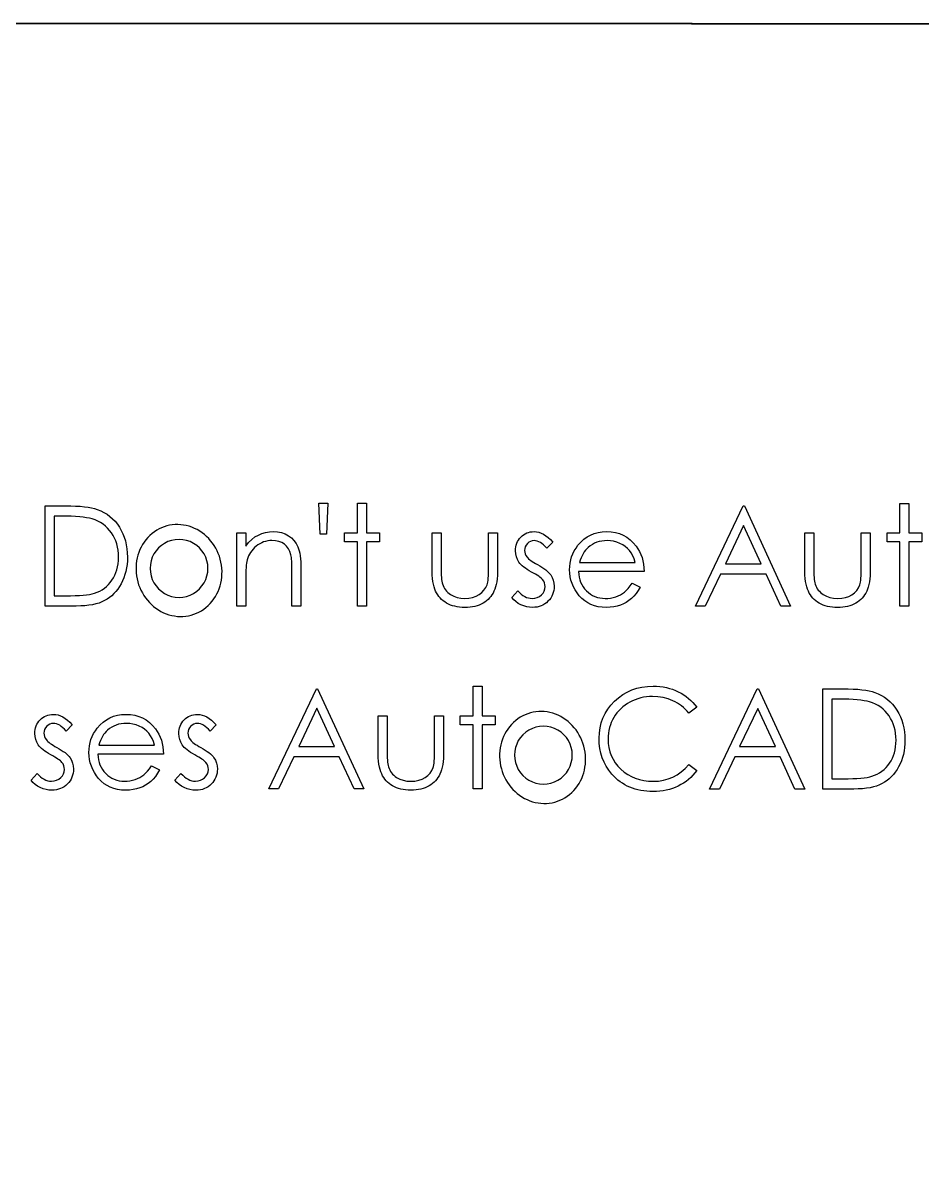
# Model space of a CAD drawing. Extents: x 0 to 8.3, y 0 to 10.7.
# Drawn here: x 2.41 to 4.728, y 5.345 to 8.269 of the extents above; entities that cross this region are included whole.
import ezdxf

# ---------------------------------------------------------------- set-up
doc = ezdxf.new("R2010")
doc.units = 0
doc.layers.get('0').update_dxf_attribs({"linetype": 'CONTINUOUS'})

msp = doc.modelspace()

# ---------------------------------------------------------------- linework, layer by layer
at = {"color": 7}
for points in [[(0, 8.267653), (0.001961, 8.269428), (8.267717, 8.267703)], [(0, 8.267653), (8.265755, 8.265927)], [(0.001961, 0.0035), (0.001961, 8.269428), (8.267717, 8.267703)]]:
    msp.add_lwpolyline(points, dxfattribs=at)
for points in [[(2.468043, 6.766062), (2.468044, 7.024373), (2.468044, 7.024373), (2.520202, 7.024362), (2.520202, 7.024362), (2.53381, 7.024204), (2.546488, 7.023787), (2.558182, 7.02306), (2.568944, 7.022023), (2.578672, 7.020727), (2.587469, 7.019122), (2.595282, 7.017205), (2.602164, 7.015031), (2.602164, 7.015031), (2.611064, 7.011458), (2.619446, 7.007265), (2.627363, 7.002451), (2.634762, 6.997068), (2.641644, 6.991013), (2.648061, 6.98444), (2.653959, 6.977194), (2.659341, 6.96938), (2.664205, 6.961048), (2.668396, 6.952354), (2.671914, 6.943246), (2.674812, 6.933776), (2.677089, 6.923892), (2.678693, 6.913595), (2.679676, 6.902935), (2.679986, 6.891913), (2.679986, 6.891913), (2.679728, 6.882341), (2.678952, 6.873079), (2.67771, 6.864127), (2.675899, 6.855434), (2.673622, 6.847052), (2.670776, 6.838929), (2.667464, 6.831116), (2.663635, 6.823614), (2.659392, 6.816474), (2.654891, 6.809851), (2.650027, 6.803643), (2.644904, 6.798004), (2.639419, 6.792779), (2.633676, 6.788071), (2.62757, 6.783829), (2.621206, 6.780053), (2.614375, 6.776743), (2.606872, 6.773899), (2.598697, 6.77152), (2.589901, 6.769556), (2.580431, 6.768005), (2.57029, 6.766921), (2.559527, 6.76625), (2.548092, 6.766046), (2.548092, 6.766046), (2.468044, 6.766062), (2.468043, 6.766062)], [(3.192974, 6.951365), (3.176882, 6.951368), (3.176882, 6.951368), (3.173415, 7.030849), (3.173415, 7.030849), (3.196596, 7.030844), (3.196596, 7.030844), (3.192974, 6.951365), (3.192974, 6.951365)], [(3.272762, 7.030828), (3.295944, 7.030823), (3.295944, 7.030823), (3.295944, 6.954655), (3.295944, 6.954655), (3.32906, 6.954648), (3.32906, 6.954648), (3.32906, 6.931466), (3.32906, 6.931466), (3.295944, 6.931473), (3.295944, 6.931473), (3.295944, 6.76589), (3.295944, 6.76589), (3.272763, 6.765895), (3.272763, 6.765895), (3.272763, 6.931478), (3.272763, 6.931478), (3.239647, 6.931485), (3.239647, 6.931485), (3.239647, 6.954667), (3.239647, 6.954667), (3.272763, 6.95466), (3.272763, 6.95466), (3.272763, 7.030828), (3.272762, 7.030828)], [(4.269554, 7.023997), (4.388772, 6.765662), (4.388772, 6.765662), (4.363573, 6.765667), (4.363573, 6.765667), (4.325386, 6.848467), (4.325386, 6.848467), (4.20829, 6.848491), (4.20829, 6.848491), (4.169017, 6.765707), (4.169017, 6.765707), (4.143714, 6.765713), (4.143714, 6.765713), (4.266243, 7.023997), (4.266243, 7.023997), (4.269555, 7.023997), (4.269554, 7.023997)], [(4.670257, 7.030536), (4.69344, 7.030532), (4.69344, 7.030532), (4.69344, 6.954363), (4.69344, 6.954363), (4.726556, 6.954356), (4.726556, 6.954356), (4.726556, 6.931175), (4.726556, 6.931175), (4.69344, 6.931182), (4.69344, 6.931182), (4.69344, 6.765598), (4.69344, 6.765598), (4.670258, 6.765603), (4.670258, 6.765603), (4.670258, 6.931186), (4.670258, 6.931186), (4.637142, 6.931193), (4.637142, 6.931193), (4.637142, 6.954375), (4.637142, 6.954375), (4.670258, 6.954368), (4.670258, 6.954368), (4.670258, 7.030536), (4.670257, 7.030536)], [(2.491225, 6.792551), (2.520874, 6.792545), (2.520874, 6.792545), (2.533655, 6.792646), (2.545453, 6.792954), (2.556215, 6.793469), (2.565943, 6.794191), (2.574688, 6.795121), (2.582398, 6.796206), (2.589073, 6.79755), (2.594713, 6.799101), (2.594713, 6.799101), (2.60175, 6.801687), (2.608425, 6.804687), (2.614686, 6.808204), (2.620533, 6.812135), (2.626018, 6.816584), (2.63114, 6.821499), (2.635849, 6.826828), (2.640195, 6.832674), (2.644076, 6.838934), (2.64744, 6.845505), (2.650337, 6.852387), (2.652666, 6.85963), (2.654477, 6.867236), (2.65577, 6.875153), (2.656547, 6.88338), (2.656805, 6.89197), (2.656805, 6.89197), (2.656547, 6.901025), (2.655667, 6.909719), (2.65427, 6.91805), (2.652304, 6.926071), (2.649768, 6.933781), (2.646663, 6.94113), (2.643041, 6.948168), (2.638798, 6.954844), (2.63409, 6.961106), (2.628915, 6.966851), (2.623327, 6.972078), (2.617325, 6.97684), (2.610857, 6.981032), (2.603923, 6.98476), (2.596575, 6.987918), (2.588762, 6.99061), (2.588762, 6.99061), (2.582242, 6.992319), (2.574791, 6.993769), (2.566305, 6.995013), (2.556888, 6.99605), (2.546488, 6.996828), (2.535104, 6.9974), (2.522737, 6.997764), (2.509387, 6.997871), (2.509387, 6.997871), (2.491225, 6.997875), (2.491225, 6.997875), (2.491225, 6.792551), (2.491225, 6.792551)], [(4.267638, 6.973649), (4.220864, 6.874982), (4.220864, 6.874982), (4.313175, 6.874962), (4.313175, 6.874962), (4.26764, 6.973649), (4.267638, 6.973649)], [(2.817418, 6.934885)], [(2.817521, 6.958066)], [(2.961471, 6.954725), (2.984654, 6.95472), (2.984654, 6.95472), (2.984654, 6.920672), (2.984654, 6.920672), (2.99226, 6.929777), (3.000229, 6.937589), (3.008611, 6.944004), (3.017407, 6.949125), (3.026566, 6.953003), (3.036139, 6.955796), (3.046125, 6.957449), (3.056474, 6.958017), (3.056474, 6.958017), (3.066926, 6.957342), (3.076758, 6.955373), (3.085968, 6.952008), (3.094557, 6.947349), (3.102319, 6.941552), (3.109046, 6.934824), (3.114634, 6.927164), (3.119136, 6.918574), (3.120999, 6.913761), (3.122603, 6.908276), (3.123948, 6.902221), (3.125086, 6.895494), (3.125914, 6.888146), (3.126535, 6.880178), (3.126949, 6.871536), (3.127053, 6.862326), (3.127053, 6.862326), (3.127053, 6.765925), (3.127053, 6.765925), (3.103871, 6.76593), (3.103871, 6.76593), (3.103871, 6.854724), (3.103871, 6.854724), (3.10382, 6.862434), (3.103716, 6.869471), (3.103509, 6.875836), (3.103199, 6.88158), (3.102785, 6.886599), (3.102319, 6.890946), (3.10175, 6.894671), (3.101129, 6.897673), (3.101129, 6.897673), (3.09849, 6.906366), (3.094816, 6.913922), (3.090159, 6.920287), (3.084519, 6.925515), (3.077896, 6.929604), (3.070341, 6.932503), (3.061855, 6.934264), (3.052438, 6.934836), (3.052438, 6.934836), (3.04685, 6.93463), (3.041417, 6.933958), (3.036087, 6.932821), (3.030964, 6.93127), (3.025945, 6.929201), (3.021081, 6.92677), (3.016373, 6.923822), (3.011819, 6.920459), (3.007524, 6.916734), (3.003644, 6.912854), (3.000125, 6.908715), (2.996969, 6.90437), (2.994226, 6.899817), (2.991846, 6.895057), (2.989828, 6.890038), (2.988224, 6.884864), (2.988224, 6.884864), (2.987396, 6.881035), (2.986672, 6.876481), (2.986051, 6.871255), (2.985533, 6.865253), (2.985171, 6.858578), (2.984861, 6.851178), (2.984705, 6.843054), (2.984654, 6.834206), (2.984654, 6.834206), (2.984654, 6.765955), (2.984654, 6.765955), (2.961472, 6.765959), (2.961472, 6.765959), (2.961472, 6.954725), (2.961471, 6.954725)], [(3.464834, 6.95462), (3.488017, 6.954615), (3.488017, 6.954615), (3.488017, 6.867063), (3.488017, 6.867063), (3.488069, 6.859353), (3.488224, 6.852315), (3.488534, 6.845847), (3.488948, 6.84), (3.489466, 6.834825), (3.490087, 6.83022), (3.490811, 6.826287), (3.491691, 6.822923), (3.491691, 6.822923), (3.493243, 6.818732), (3.495054, 6.814747), (3.497227, 6.811021), (3.499659, 6.807502), (3.502454, 6.80419), (3.505558, 6.801136), (3.508921, 6.798289), (3.512647, 6.795701), (3.520771, 6.791353), (3.529671, 6.788195), (3.539295, 6.78633), (3.549644, 6.785707), (3.549644, 6.785707), (3.559993, 6.786326), (3.569513, 6.788135), (3.578206, 6.791186), (3.586071, 6.795427), (3.592953, 6.800652), (3.598697, 6.806705), (3.603302, 6.813483), (3.606717, 6.821037), (3.606717, 6.821037), (3.607597, 6.824141), (3.608373, 6.82797), (3.609046, 6.832575), (3.609615, 6.837957), (3.610029, 6.844114), (3.610288, 6.850996), (3.610494, 6.858654), (3.610546, 6.867037), (3.610546, 6.867037), (3.610546, 6.954589), (3.610546, 6.954589), (3.633727, 6.954584), (3.633727, 6.954584), (3.633727, 6.862686), (3.633727, 6.862686), (3.633572, 6.85332), (3.633158, 6.844523), (3.632434, 6.836296), (3.631399, 6.828741), (3.630105, 6.821704), (3.628501, 6.81534), (3.626587, 6.809545), (3.624414, 6.804319), (3.62193, 6.799559), (3.619187, 6.795058), (3.616083, 6.790816), (3.612771, 6.786832), (3.609097, 6.783107), (3.605165, 6.779693), (3.600922, 6.776485), (3.596368, 6.773589), (3.591556, 6.771002), (3.586434, 6.768727), (3.581001, 6.766865), (3.575309, 6.765314), (3.569255, 6.764073), (3.562942, 6.763195), (3.556371, 6.762679), (3.549437, 6.762525), (3.549437, 6.762525), (3.542555, 6.762682), (3.535932, 6.763201), (3.529619, 6.764082), (3.523565, 6.765325), (3.517821, 6.766878), (3.512388, 6.768742), (3.507214, 6.77102), (3.50235, 6.773608), (3.497797, 6.776507), (3.493502, 6.779716), (3.489518, 6.783184), (3.485844, 6.78691), (3.48248, 6.790947), (3.479428, 6.795242), (3.476633, 6.799797), (3.47415, 6.804609), (3.471976, 6.809888), (3.470062, 6.815787), (3.468458, 6.822359), (3.467164, 6.8295), (3.466129, 6.837314), (3.465405, 6.845697), (3.464991, 6.854752), (3.464836, 6.864428), (3.464836, 6.864428), (3.464836, 6.95462), (3.464834, 6.95462)], [(3.776125, 6.931011), (3.760396, 6.914818), (3.760396, 6.914818), (3.756257, 6.919476), (3.752117, 6.923513), (3.747978, 6.926929), (3.743942, 6.929724), (3.739854, 6.931898), (3.735818, 6.933451), (3.731782, 6.934383), (3.727798, 6.934695), (3.727798, 6.934695), (3.722934, 6.93423), (3.718432, 6.932782), (3.714241, 6.930403), (3.710463, 6.92704), (3.707307, 6.923056), (3.705082, 6.918814), (3.703737, 6.914209), (3.703271, 6.909293), (3.703271, 6.909293), (3.703685, 6.904843), (3.704875, 6.900548), (3.706893, 6.896304), (3.709687, 6.892164), (3.709687, 6.892164), (3.711498, 6.890042), (3.713775, 6.887869), (3.716466, 6.885539), (3.719622, 6.883159), (3.723244, 6.880674), (3.72728, 6.878138), (3.73173, 6.875446), (3.736646, 6.872703), (3.736646, 6.872703), (3.742648, 6.869286), (3.748133, 6.865922), (3.753152, 6.862557), (3.757654, 6.859245), (3.761638, 6.855932), (3.765157, 6.852671), (3.768158, 6.849411), (3.770641, 6.846202), (3.770641, 6.846202), (3.77447, 6.839526), (3.777265, 6.832437), (3.778869, 6.824933), (3.779438, 6.817016), (3.779438, 6.817016), (3.779179, 6.811428), (3.778455, 6.806046), (3.777213, 6.800872), (3.775505, 6.795957), (3.773229, 6.791197), (3.770538, 6.786696), (3.76733, 6.782401), (3.763604, 6.778314), (3.759517, 6.77459), (3.755222, 6.771382), (3.750668, 6.768692), (3.745856, 6.766468), (3.740785, 6.76471), (3.735456, 6.763469), (3.729919, 6.762746), (3.724124, 6.762489), (3.724124, 6.762489), (3.71631, 6.762904), (3.708704, 6.764199), (3.701253, 6.766323), (3.693957, 6.769274), (3.687075, 6.773001), (3.680814, 6.7774), (3.675174, 6.782421), (3.670155, 6.788062), (3.670155, 6.788062), (3.685523, 6.805548), (3.685523, 6.805548), (3.689973, 6.80089), (3.694475, 6.796853), (3.69908, 6.793437), (3.703685, 6.790642), (3.708394, 6.788468), (3.713206, 6.786914), (3.718018, 6.785982), (3.722934, 6.785671), (3.722934, 6.785671), (3.729609, 6.786238), (3.735766, 6.787945), (3.741406, 6.790738), (3.746529, 6.794721), (3.750772, 6.799429), (3.753825, 6.804603), (3.755636, 6.810087), (3.756257, 6.816038), (3.756257, 6.816038), (3.755843, 6.820954), (3.754653, 6.825611), (3.752686, 6.829958), (3.749892, 6.834046), (3.749892, 6.834046), (3.748081, 6.836013), (3.745753, 6.838135), (3.742907, 6.840412), (3.739595, 6.842793), (3.735766, 6.845278), (3.73142, 6.847866), (3.726607, 6.85061), (3.721278, 6.853508), (3.721278, 6.853508), (3.715534, 6.85677), (3.710256, 6.860031), (3.705496, 6.863291), (3.70115, 6.866501), (3.697321, 6.86971), (3.694009, 6.872918), (3.691111, 6.876127), (3.688731, 6.879284), (3.688731, 6.879284), (3.684954, 6.885857), (3.682263, 6.892946), (3.680607, 6.900398), (3.68009, 6.908367), (3.68009, 6.908367), (3.680297, 6.913593), (3.680918, 6.91856), (3.682004, 6.92332), (3.683453, 6.927874), (3.685368, 6.932168), (3.687696, 6.936255), (3.690439, 6.940136), (3.693595, 6.943757), (3.697114, 6.947068), (3.700839, 6.949913), (3.704772, 6.952345), (3.708911, 6.954362), (3.713309, 6.955913), (3.717915, 6.956999), (3.722727, 6.95767), (3.727798, 6.957876), (3.727798, 6.957876), (3.7338, 6.957461), (3.739802, 6.956218), (3.745856, 6.954095), (3.75191, 6.951145), (3.757912, 6.947366), (3.763966, 6.942759), (3.770072, 6.937325), (3.776126, 6.931011), (3.776125, 6.931011)], [(3.980719, 6.825357), (4.001315, 6.814538), (4.001315, 6.814538), (3.996244, 6.805898), (3.990811, 6.798137), (3.985016, 6.791204), (3.978807, 6.785203), (3.972235, 6.779978), (3.965301, 6.775426), (3.957902, 6.771495), (3.950141, 6.768237), (3.941913, 6.765703), (3.933169, 6.763894), (3.923906, 6.762809), (3.914127, 6.762449), (3.914127, 6.762449), (3.903261, 6.762917), (3.893015, 6.764316), (3.883391, 6.766647), (3.874336, 6.769909), (3.865953, 6.774102), (3.85814, 6.779226), (3.850896, 6.785282), (3.844325, 6.792269), (3.838426, 6.799825), (3.833303, 6.807639), (3.829008, 6.815712), (3.82549, 6.824044), (3.822696, 6.832582), (3.820729, 6.841328), (3.819591, 6.850383), (3.819177, 6.859646), (3.819177, 6.859646), (3.819539, 6.868339), (3.820522, 6.876825), (3.82223, 6.885052), (3.82461, 6.893072), (3.827663, 6.900833), (3.831389, 6.908335), (3.835839, 6.91563), (3.840909, 6.922666), (3.840909, 6.922666), (3.848102, 6.930892), (3.855863, 6.938083), (3.864194, 6.944084), (3.873146, 6.949049), (3.882667, 6.952877), (3.892757, 6.955669), (3.903416, 6.957271), (3.914696, 6.957837), (3.914696, 6.957837), (3.926287, 6.957266), (3.937308, 6.955504), (3.947709, 6.952604), (3.957488, 6.948566), (3.966699, 6.943338), (3.975288, 6.93692), (3.983308, 6.929363), (3.990708, 6.920669), (3.990708, 6.920669), (3.995468, 6.913889), (3.999556, 6.906748), (4.003074, 6.89914), (4.00592, 6.891171), (4.008197, 6.882788), (4.009853, 6.873991), (4.010836, 6.86478), (4.01125, 6.855155), (4.01125, 6.855155), (3.842358, 6.855191), (3.842358, 6.855191), (3.842824, 6.847739), (3.843859, 6.840598), (3.845515, 6.833819), (3.847791, 6.827403), (3.850586, 6.821348), (3.854001, 6.815603), (3.858037, 6.810221), (3.862642, 6.805149), (3.867713, 6.800595), (3.873042, 6.796609), (3.878682, 6.793245), (3.884633, 6.790501), (3.890842, 6.788378), (3.897362, 6.786876), (3.90414, 6.785943), (3.911229, 6.785631), (3.911229, 6.785631), (3.918163, 6.785889), (3.924941, 6.786715), (3.931668, 6.788111), (3.938291, 6.790024), (3.944656, 6.792403), (3.950503, 6.795196), (3.955832, 6.798299), (3.960696, 6.801765), (3.965405, 6.805956), (3.970321, 6.811336), (3.975443, 6.817751), (3.980721, 6.825357), (3.980719, 6.825357)], [(3.988068, 6.878342), (3.985326, 6.887501), (3.981963, 6.895678), (3.978082, 6.902871), (3.973632, 6.909081), (3.968561, 6.914567), (3.962663, 6.919484), (3.956039, 6.923832), (3.94864, 6.927611), (3.940775, 6.930718), (3.932651, 6.932893), (3.924372, 6.93424), (3.915886, 6.934655), (3.915886, 6.934655), (3.908952, 6.934398), (3.902226, 6.933572), (3.895758, 6.932176), (3.8896, 6.930263), (3.883598, 6.927728), (3.877906, 6.924728), (3.872473, 6.921107), (3.867247, 6.916969), (3.867247, 6.916969), (3.863625, 6.913554), (3.860262, 6.909726), (3.857105, 6.905535), (3.854208, 6.900931), (3.851517, 6.89586), (3.849033, 6.890428), (3.846808, 6.884633), (3.84479, 6.878372), (3.84479, 6.878372), (3.988069, 6.878342), (3.988068, 6.878342)], [(4.425198, 6.954419), (4.448381, 6.954414), (4.448381, 6.954414), (4.448381, 6.866862), (4.448381, 6.866862), (4.448433, 6.859152), (4.448588, 6.852115), (4.448899, 6.845647), (4.449313, 6.839799), (4.44983, 6.834625), (4.450451, 6.830019), (4.451175, 6.826087), (4.452055, 6.822723), (4.452055, 6.822723), (4.453607, 6.818531), (4.455418, 6.814547), (4.457592, 6.81082), (4.460024, 6.807301), (4.462818, 6.803989), (4.465922, 6.800935), (4.469286, 6.798089), (4.473011, 6.795501), (4.481135, 6.791153), (4.490035, 6.787994), (4.499659, 6.786129), (4.510008, 6.785506), (4.510008, 6.785506), (4.520357, 6.786125), (4.529878, 6.787934), (4.538571, 6.790985), (4.546436, 6.795227), (4.553318, 6.800452), (4.559061, 6.806504), (4.563666, 6.813282), (4.567081, 6.820836), (4.567081, 6.820836), (4.567961, 6.823941), (4.568737, 6.82777), (4.56941, 6.832375), (4.569979, 6.837756), (4.570393, 6.843914), (4.570652, 6.850796), (4.570859, 6.858454), (4.57091, 6.866837), (4.57091, 6.866837), (4.57091, 6.954389), (4.57091, 6.954389), (4.594092, 6.954384), (4.594092, 6.954384), (4.594092, 6.862485), (4.594092, 6.862485), (4.593936, 6.853119), (4.593522, 6.844323), (4.592798, 6.836095), (4.591763, 6.828541), (4.59047, 6.821504), (4.588866, 6.81514), (4.586951, 6.809345), (4.584778, 6.804119), (4.582294, 6.799359), (4.579552, 6.794858), (4.576447, 6.790615), (4.573135, 6.786632), (4.569462, 6.782907), (4.565529, 6.779492), (4.561286, 6.776285), (4.556733, 6.773388), (4.55192, 6.770802), (4.546798, 6.768526), (4.541365, 6.766665), (4.535673, 6.765114), (4.529619, 6.763873), (4.523306, 6.762995), (4.516735, 6.762478), (4.509801, 6.762325), (4.509801, 6.762325), (4.502919, 6.762481), (4.496296, 6.763), (4.489983, 6.763881), (4.483929, 6.765124), (4.478186, 6.766678), (4.472753, 6.768542), (4.467578, 6.77082), (4.462714, 6.773408), (4.458161, 6.776307), (4.453866, 6.779516), (4.449882, 6.782983), (4.446208, 6.78671), (4.442845, 6.790747), (4.439792, 6.795042), (4.436998, 6.799596), (4.434514, 6.804409), (4.432341, 6.809687), (4.430426, 6.815587), (4.428822, 6.822159), (4.427528, 6.8293), (4.426494, 6.837113), (4.425769, 6.845496), (4.425355, 6.854552), (4.4252, 6.864228), (4.4252, 6.864228), (4.4252, 6.954419), (4.425198, 6.954419)], [(2.919192, 6.886597)], [(2.887372, 6.863075)], [(3.170102, 6.55303), (3.289321, 6.294695), (3.289321, 6.294695), (3.264122, 6.2947), (3.264122, 6.2947), (3.225935, 6.3775), (3.225935, 6.3775), (3.108839, 6.377525), (3.108839, 6.377525), (3.069565, 6.294741), (3.069565, 6.294741), (3.044263, 6.294746), (3.044263, 6.294746), (3.166792, 6.553031), (3.166792, 6.553031), (3.170103, 6.55303), (3.170102, 6.55303)], [(3.570805, 6.55957), (3.593988, 6.559565), (3.593988, 6.559565), (3.593988, 6.483397), (3.593988, 6.483397), (3.627104, 6.48339), (3.627104, 6.48339), (3.627104, 6.460208), (3.627104, 6.460208), (3.593988, 6.460215), (3.593988, 6.460215), (3.593988, 6.294632), (3.593988, 6.294632), (3.570807, 6.294636), (3.570807, 6.294636), (3.570807, 6.46022), (3.570807, 6.46022), (3.537691, 6.460227), (3.537691, 6.460227), (3.537691, 6.483409), (3.537691, 6.483409), (3.570807, 6.483402), (3.570807, 6.483402), (3.570807, 6.55957), (3.570805, 6.55957)], [(4.147025, 6.505428), (4.126742, 6.489909), (4.126742, 6.489909), (4.122344, 6.495033), (4.117739, 6.499846), (4.112926, 6.504349), (4.107907, 6.508541), (4.102629, 6.512371), (4.097196, 6.515891), (4.091504, 6.5191), (4.085606, 6.521999), (4.073291, 6.526814), (4.060406, 6.530232), (4.046953, 6.532305), (4.032879, 6.53298), (4.032879, 6.53298), (4.025117, 6.532775), (4.017459, 6.532052), (4.009956, 6.530915), (4.00266, 6.529313), (3.995416, 6.527244), (3.988379, 6.524762), (3.981497, 6.521762), (3.974719, 6.518349), (3.968199, 6.514521), (3.962093, 6.510383), (3.95635, 6.505934), (3.950968, 6.501174), (3.945949, 6.496104), (3.941344, 6.490724), (3.937101, 6.484981), (3.93322, 6.478979), (3.929753, 6.472719), (3.926804, 6.466252), (3.924269, 6.459629), (3.922199, 6.452747), (3.920595, 6.44571), (3.919456, 6.438518), (3.918732, 6.431067), (3.918525, 6.42346), (3.918525, 6.42346), (3.919043, 6.412025), (3.920595, 6.401106), (3.92313, 6.390653), (3.926752, 6.380717), (3.931358, 6.371195), (3.937049, 6.362191), (3.943724, 6.353651), (3.951434, 6.345629), (3.95992, 6.338331), (3.968975, 6.331965), (3.978548, 6.326633), (3.988638, 6.322233), (3.999297, 6.318815), (4.010474, 6.316381), (4.02222, 6.314878), (4.034483, 6.31441), (4.034483, 6.31441), (4.047988, 6.31508), (4.060924, 6.317095), (4.073291, 6.320456), (4.08514, 6.325162), (4.096368, 6.331214), (4.107079, 6.338611), (4.117169, 6.347354), (4.126742, 6.357442), (4.126742, 6.357442), (4.147026, 6.34207), (4.147026, 6.34207), (4.142058, 6.33581), (4.13678, 6.32986), (4.131244, 6.324325), (4.125397, 6.319151), (4.119239, 6.314289), (4.112771, 6.30984), (4.105993, 6.305753), (4.098956, 6.302029), (4.09166, 6.298719), (4.084157, 6.295875), (4.076447, 6.293444), (4.068479, 6.291428), (4.060355, 6.289877), (4.051972, 6.288792), (4.043435, 6.288121), (4.034638, 6.287916), (4.034638, 6.287916), (4.026307, 6.288073), (4.018184, 6.288644), (4.010319, 6.289526), (4.00266, 6.290769), (3.995209, 6.292323), (3.988017, 6.294291), (3.981032, 6.296569), (3.974253, 6.299209), (3.967682, 6.302212), (3.961369, 6.305577), (3.955263, 6.309304), (3.949364, 6.313341), (3.943724, 6.31774), (3.938291, 6.322502), (3.933065, 6.327626), (3.928098, 6.333112), (3.928098, 6.333112), (3.92044, 6.342893), (3.913765, 6.353192), (3.908125, 6.363956), (3.903519, 6.375237), (3.899949, 6.386984), (3.897414, 6.399248), (3.895861, 6.411978), (3.895344, 6.425224), (3.895344, 6.425224), (3.895965, 6.439144), (3.897828, 6.452493), (3.900932, 6.465274), (3.905279, 6.477485), (3.910815, 6.489126), (3.917645, 6.50025), (3.925666, 6.510752), (3.93498, 6.520737), (3.945225, 6.529842), (3.956039, 6.537705), (3.967526, 6.544326), (3.979634, 6.549808), (3.992363, 6.554049), (4.005713, 6.557047), (4.019736, 6.558855), (4.034328, 6.559473), (4.034328, 6.559473), (4.043228, 6.559264), (4.051921, 6.55859), (4.060355, 6.55745), (4.068582, 6.555896), (4.076602, 6.553928), (4.084416, 6.551442), (4.092022, 6.548543), (4.09937, 6.54523), (4.106458, 6.541503), (4.113237, 6.537414), (4.119705, 6.532962), (4.125811, 6.5282), (4.131606, 6.523025), (4.137091, 6.517539), (4.142213, 6.511639), (4.147026, 6.505428), (4.147025, 6.505428)], [(4.305981, 6.552793), (4.4252, 6.294458), (4.4252, 6.294458), (4.400001, 6.294463), (4.400001, 6.294463), (4.361814, 6.377263), (4.361814, 6.377263), (4.244718, 6.377288), (4.244718, 6.377288), (4.205444, 6.294504), (4.205444, 6.294504), (4.180142, 6.294509), (4.180142, 6.294509), (4.302671, 6.552794), (4.302671, 6.552794), (4.305982, 6.552793), (4.305981, 6.552793)], [(4.471561, 6.294448), (4.471562, 6.552759), (4.471562, 6.552759), (4.52372, 6.552748), (4.52372, 6.552748), (4.537329, 6.55259), (4.550006, 6.552173), (4.5617, 6.551446), (4.572463, 6.550409), (4.582191, 6.549114), (4.590987, 6.547508), (4.5988, 6.545591), (4.605682, 6.543417), (4.605682, 6.543417), (4.614582, 6.539844), (4.622965, 6.535651), (4.630881, 6.530837), (4.638281, 6.525454), (4.645163, 6.519399), (4.651579, 6.512826), (4.657478, 6.50558), (4.662859, 6.497766), (4.667723, 6.489434), (4.671914, 6.48074), (4.675433, 6.471632), (4.67833, 6.462162), (4.680607, 6.452278), (4.682211, 6.441981), (4.683194, 6.431321), (4.683505, 6.420299), (4.683505, 6.420299), (4.683246, 6.410727), (4.68247, 6.401465), (4.681228, 6.392513), (4.679417, 6.38382), (4.67714, 6.375438), (4.674294, 6.367315), (4.670983, 6.359502), (4.667154, 6.352), (4.662911, 6.34486), (4.658409, 6.338237), (4.653545, 6.332029), (4.648423, 6.32639), (4.642938, 6.321165), (4.637194, 6.316457), (4.631088, 6.312215), (4.624724, 6.308439), (4.617894, 6.305129), (4.610391, 6.302285), (4.602215, 6.299906), (4.593419, 6.297942), (4.58395, 6.296391), (4.573808, 6.295307), (4.563045, 6.294636), (4.55161, 6.294432), (4.55161, 6.294432), (4.471562, 6.294448), (4.471561, 6.294448)], [(4.494743, 6.320937), (4.524393, 6.320931), (4.524393, 6.320931), (4.537173, 6.321032), (4.548971, 6.32134), (4.559734, 6.321855), (4.569462, 6.322577), (4.578206, 6.323507), (4.585916, 6.324592), (4.592591, 6.325936), (4.598231, 6.327487), (4.598231, 6.327487), (4.605268, 6.330073), (4.611943, 6.333073), (4.618204, 6.33659), (4.624051, 6.340521), (4.629536, 6.34497), (4.634659, 6.349885), (4.639367, 6.355214), (4.643714, 6.36106), (4.647595, 6.36732), (4.650958, 6.373891), (4.653856, 6.380773), (4.656184, 6.388016), (4.657995, 6.395622), (4.659289, 6.403539), (4.660065, 6.411766), (4.660324, 6.420356), (4.660324, 6.420356), (4.660065, 6.429411), (4.659185, 6.438105), (4.657788, 6.446436), (4.655822, 6.454457), (4.653287, 6.462167), (4.650182, 6.469516), (4.64656, 6.476554), (4.642317, 6.48323), (4.637608, 6.489492), (4.632434, 6.495237), (4.626845, 6.500464), (4.620843, 6.505226), (4.614375, 6.509418), (4.607442, 6.513146), (4.600094, 6.516304), (4.592281, 6.518996), (4.592281, 6.518996), (4.585761, 6.520705), (4.57831, 6.522155), (4.569824, 6.523399), (4.560406, 6.524436), (4.550006, 6.525214), (4.538622, 6.525786), (4.526256, 6.52615), (4.512906, 6.526257), (4.512906, 6.526257), (4.494744, 6.526261), (4.494744, 6.526261), (4.494744, 6.320937), (4.494743, 6.320937)], [(3.168187, 6.502683), (3.121412, 6.404015), (3.121412, 6.404015), (3.213723, 6.403996), (3.213723, 6.403996), (3.168189, 6.502683), (3.168187, 6.502683)], [(4.304068, 6.502446), (4.257291, 6.403778), (4.257291, 6.403778), (4.349602, 6.403759), (4.349602, 6.403759), (4.304068, 6.502446), (4.304068, 6.502446)], [(2.537587, 6.460073), (2.521857, 6.443881), (2.521857, 6.443881), (2.517718, 6.448538), (2.513578, 6.452575), (2.509439, 6.455991), (2.505403, 6.458786), (2.501315, 6.460961), (2.497279, 6.462514), (2.493243, 6.463446), (2.489259, 6.463757), (2.489259, 6.463757), (2.484395, 6.463293), (2.479893, 6.461845), (2.475702, 6.459465), (2.471925, 6.456103), (2.468768, 6.452119), (2.466543, 6.447876), (2.465198, 6.443271), (2.464732, 6.438356), (2.464732, 6.438356), (2.465146, 6.433906), (2.466336, 6.429611), (2.468354, 6.425367), (2.471149, 6.421227), (2.471149, 6.421227), (2.47296, 6.419105), (2.475236, 6.416931), (2.477927, 6.414602), (2.481083, 6.412221), (2.484705, 6.409737), (2.488741, 6.4072), (2.493191, 6.404509), (2.498107, 6.401765), (2.498107, 6.401765), (2.504109, 6.398349), (2.509594, 6.394984), (2.514613, 6.39162), (2.519115, 6.388307), (2.523099, 6.384995), (2.526618, 6.381734), (2.529619, 6.378473), (2.532103, 6.375265), (2.532103, 6.375265), (2.535932, 6.368589), (2.538726, 6.361499), (2.54033, 6.353996), (2.540899, 6.346079), (2.540899, 6.346079), (2.54064, 6.34049), (2.539916, 6.335109), (2.538674, 6.329935), (2.536967, 6.325019), (2.53469, 6.320259), (2.531999, 6.315758), (2.528791, 6.311464), (2.525066, 6.307377), (2.520978, 6.303652), (2.516683, 6.300445), (2.51213, 6.297755), (2.507318, 6.295531), (2.502247, 6.293773), (2.496917, 6.292532), (2.49138, 6.291809), (2.485585, 6.291551), (2.485585, 6.291551), (2.477772, 6.291967), (2.470165, 6.293262), (2.462714, 6.295385), (2.455419, 6.298336), (2.448537, 6.302063), (2.442276, 6.306463), (2.436636, 6.311483), (2.431616, 6.317125), (2.431616, 6.317125), (2.446984, 6.334611), (2.446984, 6.334611), (2.451434, 6.329953), (2.455936, 6.325916), (2.460541, 6.3225), (2.465146, 6.319705), (2.469855, 6.31753), (2.474667, 6.315977), (2.479479, 6.315045), (2.484395, 6.314733), (2.484395, 6.314733), (2.49107, 6.315301), (2.497227, 6.317007), (2.502868, 6.3198), (2.50799, 6.323784), (2.512233, 6.328492), (2.515286, 6.333665), (2.517097, 6.33915), (2.517718, 6.345101), (2.517718, 6.345101), (2.517304, 6.350016), (2.516114, 6.354674), (2.514148, 6.359021), (2.511354, 6.363109), (2.511354, 6.363109), (2.509542, 6.365076), (2.507214, 6.367198), (2.504368, 6.369475), (2.501056, 6.371856), (2.497227, 6.374341), (2.492881, 6.376929), (2.488069, 6.379672), (2.482739, 6.382571), (2.482739, 6.382571), (2.476996, 6.385832), (2.471718, 6.389093), (2.466957, 6.392354), (2.462611, 6.395563), (2.458782, 6.398772), (2.45547, 6.401981), (2.452573, 6.40519), (2.450192, 6.408347), (2.450192, 6.408347), (2.446415, 6.414919), (2.443724, 6.422009), (2.442069, 6.42946), (2.441551, 6.437429), (2.441551, 6.437429), (2.441758, 6.442655), (2.442379, 6.447623), (2.443466, 6.452383), (2.444915, 6.456936), (2.446829, 6.461231), (2.449158, 6.465318), (2.4519, 6.469198), (2.455056, 6.47282), (2.458575, 6.476131), (2.4623, 6.478976), (2.466233, 6.481407), (2.470372, 6.483424), (2.474771, 6.484976), (2.479376, 6.486061), (2.484188, 6.486733), (2.489259, 6.486939), (2.489259, 6.486939), (2.495261, 6.486524), (2.501263, 6.485281), (2.507318, 6.483158), (2.513372, 6.480207), (2.519374, 6.476429), (2.525428, 6.471822), (2.531534, 6.466388), (2.537588, 6.460073), (2.537587, 6.460073)], [(2.742181, 6.354419), (2.762776, 6.343601), (2.762776, 6.343601), (2.757706, 6.33496), (2.752272, 6.3272), (2.746477, 6.320267), (2.740268, 6.314266), (2.733696, 6.309041), (2.726763, 6.304489), (2.719363, 6.300558), (2.711602, 6.2973), (2.703375, 6.294766), (2.69463, 6.292957), (2.685368, 6.291872), (2.675588, 6.291512), (2.675588, 6.291512), (2.664722, 6.29198), (2.654477, 6.293379), (2.644852, 6.295709), (2.635797, 6.298971), (2.627415, 6.303164), (2.619601, 6.308289), (2.612357, 6.314344), (2.605786, 6.321331), (2.599887, 6.328887), (2.594764, 6.336702), (2.59047, 6.344775), (2.586951, 6.353107), (2.584157, 6.361645), (2.582191, 6.37039), (2.581052, 6.379446), (2.580638, 6.388708), (2.580638, 6.388708), (2.581001, 6.397401), (2.581984, 6.405887), (2.583691, 6.414114), (2.586072, 6.422134), (2.589124, 6.429895), (2.59285, 6.437398), (2.5973, 6.444693), (2.602371, 6.451729), (2.602371, 6.451729), (2.609563, 6.459955), (2.617325, 6.467146), (2.625655, 6.473146), (2.634607, 6.478112), (2.644128, 6.481939), (2.654218, 6.484731), (2.664877, 6.486333), (2.676157, 6.4869), (2.676157, 6.4869), (2.687748, 6.486328), (2.698769, 6.484567), (2.70917, 6.481667), (2.718949, 6.477629), (2.72816, 6.472401), (2.736749, 6.465982), (2.74477, 6.458426), (2.752169, 6.449731), (2.752169, 6.449731), (2.756929, 6.442952), (2.761017, 6.43581), (2.764536, 6.428203), (2.767382, 6.420234), (2.769658, 6.411851), (2.771314, 6.403054), (2.772297, 6.393843), (2.772711, 6.384218), (2.772711, 6.384218), (2.60382, 6.384253), (2.60382, 6.384253), (2.604285, 6.376802), (2.60532, 6.369661), (2.606976, 6.362882), (2.609253, 6.356465), (2.612047, 6.350411), (2.615462, 6.344666), (2.619498, 6.339284), (2.624103, 6.334212), (2.629174, 6.329657), (2.634504, 6.325672), (2.640144, 6.322307), (2.646094, 6.319564), (2.652304, 6.317441), (2.658823, 6.315939), (2.665602, 6.315006), (2.672691, 6.314694), (2.672691, 6.314694), (2.679624, 6.314951), (2.686403, 6.315778), (2.693129, 6.317173), (2.699753, 6.319087), (2.706117, 6.321466), (2.711964, 6.324259), (2.717294, 6.327362), (2.722158, 6.330828), (2.726866, 6.335018), (2.731782, 6.340399), (2.736905, 6.346814), (2.742182, 6.354419), (2.742181, 6.354419)], [(2.74953, 6.407405), (2.746788, 6.416564), (2.743424, 6.42474), (2.739543, 6.431934), (2.735094, 6.438144), (2.730023, 6.44363), (2.724124, 6.448547), (2.717501, 6.452895), (2.710101, 6.456674), (2.702236, 6.45978), (2.694112, 6.461955), (2.685833, 6.463302), (2.677347, 6.463718), (2.677347, 6.463718), (2.670414, 6.463461), (2.663687, 6.462634), (2.657219, 6.461239), (2.651062, 6.459325), (2.645059, 6.456791), (2.639368, 6.453791), (2.633934, 6.45017), (2.628708, 6.446032), (2.628708, 6.446032), (2.625086, 6.442617), (2.621723, 6.438789), (2.618567, 6.434598), (2.615669, 6.429993), (2.612978, 6.424923), (2.610495, 6.41949), (2.60827, 6.413695), (2.606252, 6.407435), (2.606252, 6.407435), (2.74953, 6.407405), (2.74953, 6.407405)], [(2.908486, 6.459996), (2.892757, 6.443803), (2.892757, 6.443803), (2.888617, 6.448461), (2.884478, 6.452498), (2.880338, 6.455914), (2.876302, 6.458709), (2.872215, 6.460883), (2.868178, 6.462436), (2.864142, 6.463369), (2.860158, 6.46368), (2.860158, 6.46368), (2.855294, 6.463215), (2.850793, 6.461767), (2.846601, 6.459388), (2.842824, 6.456025), (2.839668, 6.452042), (2.837443, 6.447799), (2.836097, 6.443194), (2.835632, 6.438278), (2.835632, 6.438278), (2.836046, 6.433828), (2.837236, 6.429533), (2.839254, 6.42529), (2.842048, 6.421149), (2.842048, 6.421149), (2.843859, 6.419028), (2.846136, 6.416854), (2.848826, 6.414525), (2.851983, 6.412144), (2.855605, 6.409659), (2.859641, 6.407123), (2.864091, 6.404431), (2.869006, 6.401688), (2.869006, 6.401688), (2.875009, 6.398271), (2.880494, 6.394907), (2.885513, 6.391542), (2.890014, 6.38823), (2.893999, 6.384917), (2.897517, 6.381657), (2.900518, 6.378396), (2.903002, 6.375187), (2.903002, 6.375187), (2.906831, 6.368511), (2.909625, 6.361422), (2.911229, 6.353918), (2.911798, 6.346001), (2.911798, 6.346001), (2.91154, 6.340413), (2.910815, 6.335032), (2.909573, 6.329857), (2.907866, 6.324942), (2.905589, 6.320182), (2.902899, 6.315681), (2.89969, 6.311387), (2.895965, 6.3073), (2.891877, 6.303575), (2.887582, 6.300368), (2.883029, 6.297678), (2.878217, 6.295454), (2.873146, 6.293695), (2.867816, 6.292455), (2.86228, 6.291731), (2.856484, 6.291474), (2.856484, 6.291474), (2.848671, 6.291889), (2.841065, 6.293185), (2.833614, 6.295308), (2.826318, 6.298259), (2.819436, 6.301986), (2.813175, 6.306385), (2.807535, 6.311406), (2.802516, 6.317047), (2.802516, 6.317047), (2.817884, 6.334534), (2.817884, 6.334534), (2.822334, 6.329876), (2.826835, 6.325839), (2.83144, 6.322423), (2.836046, 6.319627), (2.840754, 6.317453), (2.845566, 6.3159), (2.850379, 6.314967), (2.855294, 6.314656), (2.855294, 6.314656), (2.861969, 6.315224), (2.868127, 6.31693), (2.873767, 6.319723), (2.878889, 6.323706), (2.883132, 6.328414), (2.886185, 6.333588), (2.887996, 6.339073), (2.888617, 6.345023), (2.888617, 6.345023), (2.888203, 6.349939), (2.887013, 6.354596), (2.885047, 6.358943), (2.882253, 6.363032), (2.882253, 6.363032), (2.880442, 6.364998), (2.878113, 6.36712), (2.875267, 6.369398), (2.871956, 6.371779), (2.868127, 6.374263), (2.86378, 6.376851), (2.858968, 6.379595), (2.853638, 6.382494), (2.853638, 6.382494), (2.847895, 6.385755), (2.842617, 6.389016), (2.837857, 6.392277), (2.83351, 6.395486), (2.829681, 6.398695), (2.82637, 6.401904), (2.823472, 6.405112), (2.821092, 6.408269), (2.821092, 6.408269), (2.817314, 6.414842), (2.814624, 6.421931), (2.812968, 6.429383), (2.81245, 6.437352), (2.81245, 6.437352), (2.812657, 6.442578), (2.813278, 6.447545), (2.814365, 6.452306), (2.815814, 6.456859), (2.817728, 6.461153), (2.820057, 6.465241), (2.822799, 6.469121), (2.825956, 6.472742), (2.829474, 6.476053), (2.8332, 6.478899), (2.837132, 6.48133), (2.841272, 6.483347), (2.84567, 6.484898), (2.850275, 6.485984), (2.855087, 6.486656), (2.860158, 6.486862), (2.860158, 6.486862), (2.86616, 6.486446), (2.872163, 6.485203), (2.878217, 6.483081), (2.884271, 6.48013), (2.890273, 6.476351), (2.896327, 6.471745), (2.902433, 6.46631), (2.908487, 6.459996), (2.908486, 6.459996)], [(3.325747, 6.483453), (3.34893, 6.483448), (3.34893, 6.483448), (3.34893, 6.395896), (3.34893, 6.395896), (3.348982, 6.388186), (3.349137, 6.381148), (3.349447, 6.37468), (3.349861, 6.368833), (3.350379, 6.363658), (3.351, 6.359053), (3.351724, 6.35512), (3.352604, 6.351757), (3.352604, 6.351757), (3.354156, 6.347565), (3.355967, 6.34358), (3.35814, 6.339854), (3.360572, 6.336335), (3.363366, 6.333023), (3.366471, 6.329969), (3.369834, 6.327122), (3.37356, 6.324534), (3.381684, 6.320186), (3.390583, 6.317028), (3.400208, 6.315163), (3.410557, 6.31454), (3.410557, 6.31454), (3.420905, 6.315159), (3.430426, 6.316968), (3.439119, 6.320019), (3.446984, 6.32426), (3.453866, 6.329485), (3.45961, 6.335538), (3.464215, 6.342316), (3.46763, 6.34987), (3.46763, 6.34987), (3.46851, 6.352974), (3.469286, 6.356803), (3.469958, 6.361408), (3.470528, 6.36679), (3.470942, 6.372947), (3.4712, 6.379829), (3.471407, 6.387487), (3.471459, 6.39587), (3.471459, 6.39587), (3.471459, 6.483422), (3.471459, 6.483422), (3.49464, 6.483418), (3.49464, 6.483418), (3.49464, 6.391519), (3.49464, 6.391519), (3.494485, 6.382153), (3.494071, 6.373356), (3.493347, 6.365129), (3.492312, 6.357575), (3.491018, 6.350538), (3.489414, 6.344173), (3.4875, 6.338378), (3.485326, 6.333152), (3.482843, 6.328392), (3.4801, 6.323891), (3.476996, 6.319649), (3.473684, 6.315665), (3.47001, 6.31194), (3.466078, 6.308526), (3.461835, 6.305319), (3.457281, 6.302422), (3.452469, 6.299836), (3.447346, 6.29756), (3.441913, 6.295698), (3.436222, 6.294147), (3.430167, 6.292907), (3.423855, 6.292028), (3.417283, 6.291512), (3.41035, 6.291358), (3.41035, 6.291358), (3.403468, 6.291515), (3.396845, 6.292034), (3.390532, 6.292915), (3.384478, 6.294158), (3.378734, 6.295711), (3.373301, 6.297575), (3.368127, 6.299853), (3.363263, 6.302442), (3.358709, 6.30534), (3.354415, 6.308549), (3.35043, 6.312017), (3.346757, 6.315743), (3.343393, 6.31978), (3.34034, 6.324076), (3.337546, 6.32863), (3.335062, 6.333443), (3.332889, 6.338721), (3.330975, 6.34462), (3.329371, 6.351192), (3.328077, 6.358333), (3.327042, 6.366147), (3.326318, 6.37453), (3.325904, 6.383585), (3.325749, 6.393262), (3.325749, 6.393262), (3.325749, 6.483453), (3.325747, 6.483453)], [(3.757912, 6.463493)], [(3.758016, 6.486674)], [(3.856065, 6.404742)], [(3.826206, 6.3819)]]:
    msp.add_lwpolyline(points, close=True, dxfattribs=at)
for points in [[(2.838964, 6.971603), (2.800476, 6.983165), (2.759937, 6.972126), (2.732625, 6.942645)], [(2.919192, 6.886597), (2.908037, 6.927634), (2.877452, 6.96004), (2.838964, 6.971603)], [(2.732625, 6.942645), (2.705314, 6.913164), (2.695383, 6.869725), (2.706575, 6.828698)], [(2.850152, 6.927653), (2.827093, 6.940978), (2.798674, 6.940978), (2.775615, 6.927653)], [(2.775615, 6.927653), (2.752556, 6.914328), (2.738365, 6.889707), (2.738395, 6.863075)], [(2.887372, 6.863075), (2.887402, 6.889707), (2.873211, 6.914328), (2.850152, 6.927653)], [(2.893142, 6.772651), (2.920453, 6.802131), (2.930384, 6.845571), (2.919192, 6.886597)], [(2.738395, 6.863075), (2.738365, 6.836443), (2.752556, 6.811821), (2.775615, 6.798496)], [(2.850152, 6.798496), (2.873211, 6.811821), (2.887402, 6.836443), (2.887372, 6.863075)], [(2.706575, 6.828698), (2.71773, 6.787662), (2.748315, 6.755255), (2.786803, 6.743693)], [(2.775615, 6.798496), (2.798674, 6.785171), (2.827093, 6.785171), (2.850152, 6.798496)], [(2.786803, 6.743693), (2.825291, 6.732131), (2.865831, 6.74317), (2.893142, 6.772651)], [(3.775837, 6.489747), (3.737349, 6.50131), (3.696809, 6.49027), (3.669498, 6.460789)], [(3.856065, 6.404742), (3.84491, 6.445778), (3.814325, 6.478185), (3.775837, 6.489747)], [(3.669498, 6.460789), (3.642187, 6.431309), (3.632256, 6.387869), (3.643448, 6.346843)], [(3.714449, 6.446478), (3.69139, 6.433153), (3.677199, 6.408532), (3.677229, 6.3819)], [(3.788986, 6.446478), (3.765927, 6.459803), (3.737508, 6.459803), (3.714449, 6.446478)], [(3.826206, 6.3819), (3.826236, 6.408532), (3.812045, 6.433153), (3.788986, 6.446478)], [(3.830014, 6.290795), (3.857326, 6.320276), (3.867257, 6.363716), (3.856065, 6.404742)], [(3.677229, 6.3819), (3.677199, 6.355268), (3.69139, 6.330646), (3.714449, 6.317321)], [(3.788986, 6.317321), (3.812045, 6.330646), (3.826236, 6.355268), (3.826206, 6.3819)], [(3.643448, 6.346843), (3.654603, 6.305806), (3.685188, 6.2734), (3.723676, 6.261837)], [(3.714449, 6.317321), (3.737508, 6.303996), (3.765927, 6.303996), (3.788986, 6.317321)], [(3.723676, 6.261837), (3.762164, 6.250275), (3.802703, 6.261315), (3.830014, 6.290795)]]:
    msp.add_open_spline(points, degree=3, dxfattribs=at)

doc.saveas('drawing.dxf')
